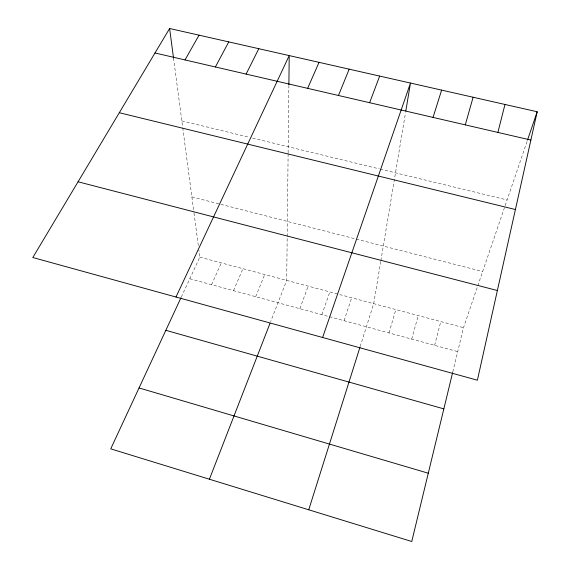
<?xml version="1.0" encoding="UTF-8"?>
<svg xmlns="http://www.w3.org/2000/svg" width="570" height="570" viewBox="0 0 570 570"><rect width="100%" height="100%" fill="white"/><g stroke="black" fill="none" stroke-linecap="round" stroke-linejoin="round"><path stroke-width="0.43" stroke-dasharray="2.85 2.14" d="M288.114 153.779L286.696 280.39L270.643 321.687M288.121 152.895L288.876 85.678M380.724 261.516L373.699 303.653L360.233 346.389M380.867 260.661L405.519 112.739M452.808 371.832L463.495 327.665L477.496 286.639M434.604 345.32L440.781 321.594M411.69 339.093L418.245 315.566M388.961 332.909L395.879 309.588M344.045 320.696L351.69 297.768M477.788 285.798L504.87 206.433M505.148 205.62L527.214 140.961M321.858 314.668L329.859 291.933M299.841 308.684L308.192 286.14M255.688 296.678L264.722 274.512M233.543 290.657L242.92 268.684M211.584 284.687L221.295 262.905M181.296 297.055L199.835 257.163L198.909 250.152M181.823 120.883L249.14 137.242M252.588 138.083L379.349 168.891M380.197 169.098L507.086 199.942M191.869 196.899L482.655 271.534M199.835 257.163L463.495 327.665M189.796 278.766L457.703 351.605M173.522 58.069L182.621 126.882M182.735 127.744L193.893 212.211M194.007 213.059L198.445 246.646"/><path stroke-width="0.85" d="M288.883 84.809L289.211 55.589L175.988 297.027M405.804 111.029L410.471 83.056L322.599 337.49M537.182 111.756L477.396 380.204L32.818 257.519L169.618 28.5L537.182 111.756L527.499 140.12M452.608 372.659L411.761 541.5L110.73 448.847L180.932 297.839M497.888 132.425L504.97 104.46M465.277 124.873L473.121 97.249M308.733 509.794L359.969 347.223M433.036 117.399L441.622 90.11M369.638 102.714L379.656 76.074M209.411 479.22L270.016 323.304M338.466 95.489L349.182 69.169M307.643 88.35L319.036 62.344M246.097 74.093L258.816 48.706M215.389 66.975L228.755 41.895M185.022 59.943L199.03 35.162M154.99 52.982L530.877 140.07M119.308 112.725L515.408 209.525M78.062 181.787L497.368 290.522M165.834 330.308L443.845 408.882M139.044 387.935L428.284 473.207M169.618 28.5L173.522 58.069"/></g></svg>
